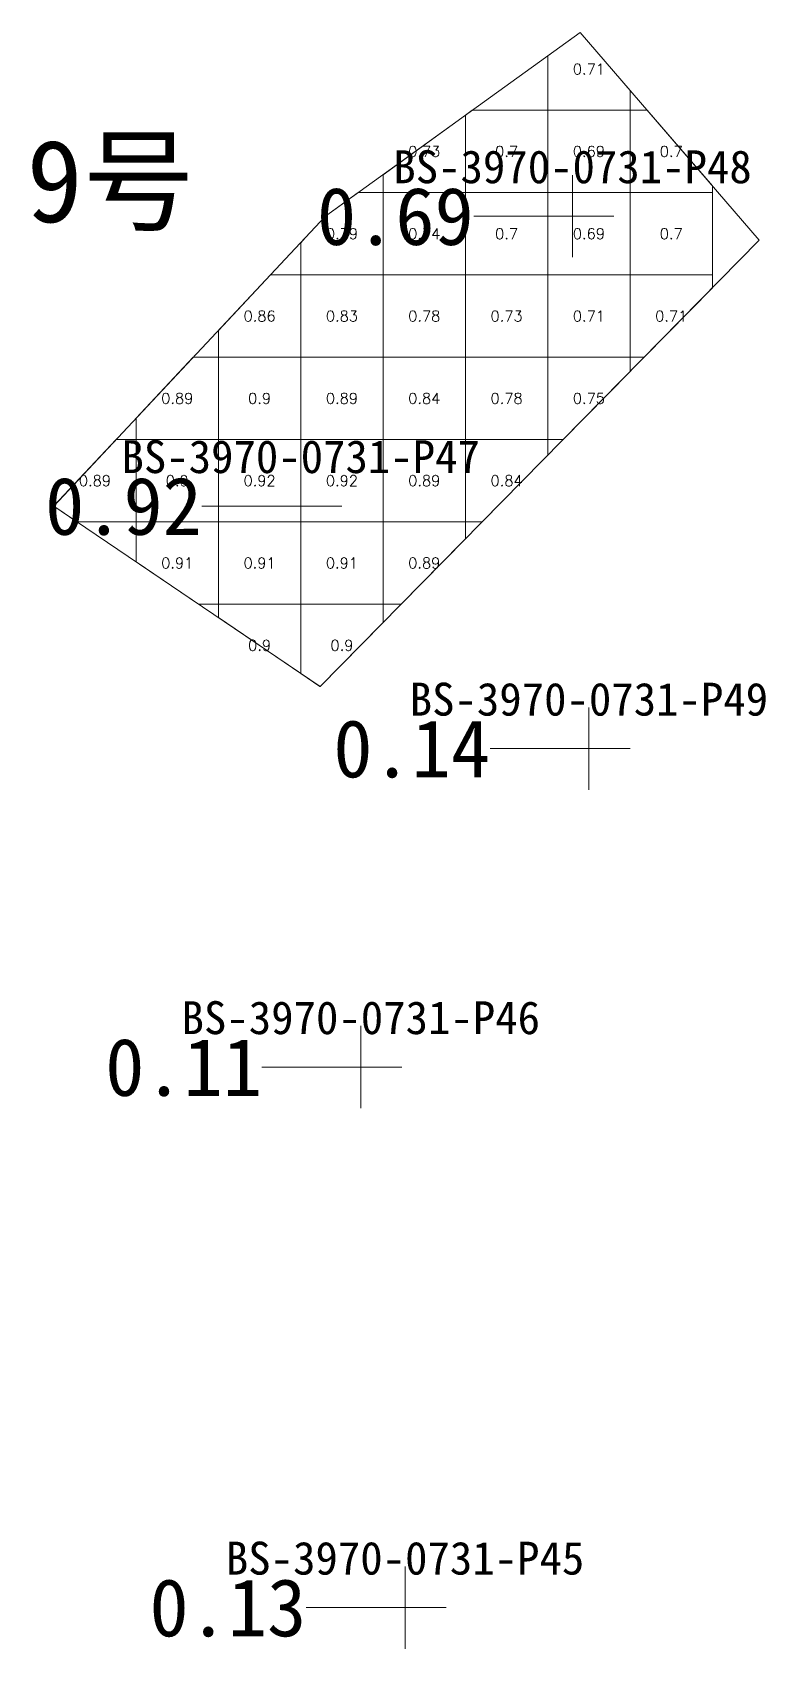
# Model space of a CAD drawing. Header units: inches. Extents: x 470033 to 470145, y 4349683 to 4349762.
# Drawn here: x 470050.84 to 470059.75, y 4349742.65 to 4349762.29 of the extents above; entities that cross this region are included whole.
import ezdxf
from ezdxf.enums import TextEntityAlignment as Align

# ---------------------------------------------------------------- set-up
doc = ezdxf.new("R2010")
doc.units = ezdxf.units.IN
doc.header["$MEASUREMENT"] = 0
for name, color, linetype, lineweight in [('0.500-1.000', 7, 'Continuous', 0), ('孔口文字', 7, 'Continuous', 0), ('点', 7, 'Continuous', 0), ('爆区方格网', 7, 'Continuous', 0), ('线条', 7, 'Continuous', 0), ('钻孔', 7, 'Continuous', 0)]:
    doc.layers.add(name, color=color, linetype=linetype, lineweight=lineweight)
doc.styles.add('3dmine_textStyle_1', font='txt.shx', dxfattribs={"height": 1, "bigfont": 'gbcbig.shx'})
doc.styles.add('3dmine_textStyle_3', font='宋体.ttf', dxfattribs={"height": 1})
doc.styles.add('3dmine_textStyle_4', font='simsunb.ttf', dxfattribs={"height": 1})

msp = doc.modelspace()

# ---------------------------------------------------------------- hatches: boundary and pattern name
at = {"layer": '钻孔', "linetype": 'Continuous', "lineweight": 0, "true_color": 0x00ffff, "extrusion": (0, 1, 0)}
for points in [[(-470058.401, 3959.764), (-470057.401, 3959.764), (-470057.401, 3970.764), (-470058.401, 3970.764)], [(-470055.099, 3959.834), (-470054.099, 3959.834), (-470054.099, 3970.834), (-470055.099, 3970.834)]]:
    msp.add_hatch(color=4, dxfattribs=at).paths.add_polyline_path(points, flags=0)
at = {"layer": '钻孔', "linetype": 'Continuous', "lineweight": 0, "true_color": 0x808080, "extrusion": (0, 1, 0)}
for points in [[(-470058.6, 3959.717), (-470057.6, 3959.717), (-470057.6, 3970.717), (-470058.6, 3970.717)], [(-470055.829, 3959.735), (-470054.829, 3959.735), (-470054.829, 3970.735), (-470055.829, 3970.735)], [(-470056.367, 3959.65), (-470055.367, 3959.65), (-470055.367, 3970.65), (-470056.367, 3970.65)]]:
    msp.add_hatch(color=8, dxfattribs=at).paths.add_polyline_path(points, flags=0)

# ---------------------------------------------------------------- linework, layer by layer
at = {"layer": '0.500-1.000', "color": 4, "linetype": 'Continuous', "lineweight": 0, "true_color": 0x00ffff}
msp.add_lwpolyline([(470059.667, 4349759.761), (470057.037, 4349757.086), (470054.335, 4349754.339), (470051.099, 4349756.532), (470054.154, 4349759.789), (470054.401, 4349760.053), (470057.493, 4349762.286), (470059.667, 4349759.761)], dxfattribs=at)
at = {"layer": '点', "color": 138, "linetype": 'Continuous', "lineweight": 0, "true_color": 0x004c4c}
for points, elevation in [([(470057.401, 4349759.553), (470057.401, 4349760.553)], 3970.764), ([(470057.901, 4349760.053), (470056.901, 4349760.053)], 3970.764), ([(470054.099, 4349756.032), (470054.099, 4349757.032)], 3970.834), ([(470054.599, 4349756.532), (470053.599, 4349756.532)], 3970.834), ([(470057.6, 4349753.086), (470057.6, 4349754.086)], 3970.717), ([(470058.1, 4349753.586), (470057.1, 4349753.586)], 3970.717), ([(470054.829, 4349749.217), (470054.829, 4349750.217)], 3970.735), ([(470055.329, 4349749.717), (470054.329, 4349749.717)], 3970.735), ([(470055.367, 4349742.652), (470055.367, 4349743.652)], 3970.65), ([(470055.867, 4349743.152), (470054.867, 4349743.152)], 3970.65)]:
    msp.add_lwpolyline(points, dxfattribs=dict(at, elevation=elevation))
at = {"layer": '爆区方格网', "color": 4, "linetype": 'Continuous', "lineweight": 0, "true_color": 0x00ffff, "elevation": 3970.764}
for points in [[(470058.1, 4349761.581), (470058.1, 4349761.34), (470057.1, 4349761.34), (470057.1, 4349762.002), (470057.493, 4349762.286), (470058.1, 4349761.581)], [(470057.1, 4349760.34), (470056.1, 4349760.34), (470056.1, 4349761.28), (470056.183, 4349761.34), (470057.1, 4349761.34), (470057.1, 4349760.34)], [(470058.1, 4349760.34), (470057.1, 4349760.34), (470057.1, 4349761.34), (470058.1, 4349761.34), (470058.1, 4349760.34)], [(470059.1, 4349760.42), (470059.1, 4349760.34), (470058.1, 4349760.34), (470058.1, 4349761.34), (470058.307, 4349761.34), (470059.1, 4349760.42)], [(470056.1, 4349760.34), (470055.1, 4349760.34), (470055.1, 4349760.557), (470056.1, 4349761.28), (470056.1, 4349760.34)], [(470055.1, 4349759.34), (470054.1, 4349759.34), (470054.1, 4349759.731), (470054.154, 4349759.789), (470054.401, 4349760.053), (470054.799, 4349760.34), (470055.1, 4349760.34), (470055.1, 4349759.34)], [(470056.1, 4349759.34), (470055.1, 4349759.34), (470055.1, 4349760.34), (470056.1, 4349760.34), (470056.1, 4349759.34)], [(470057.1, 4349759.34), (470056.1, 4349759.34), (470056.1, 4349760.34), (470057.1, 4349760.34), (470057.1, 4349759.34)], [(470058.1, 4349759.34), (470057.1, 4349759.34), (470057.1, 4349760.34), (470058.1, 4349760.34), (470058.1, 4349759.34)], [(470059.1, 4349759.34), (470058.1, 4349759.34), (470058.1, 4349760.34), (470059.1, 4349760.34), (470059.1, 4349759.34)], [(470054.1, 4349758.34), (470053.1, 4349758.34), (470053.1, 4349758.665), (470053.733, 4349759.34), (470054.1, 4349759.34), (470054.1, 4349758.34)], [(470055.1, 4349758.34), (470054.1, 4349758.34), (470054.1, 4349759.34), (470055.1, 4349759.34), (470055.1, 4349758.34)], [(470056.1, 4349758.34), (470055.1, 4349758.34), (470055.1, 4349759.34), (470056.1, 4349759.34), (470056.1, 4349758.34)], [(470057.1, 4349758.34), (470056.1, 4349758.34), (470056.1, 4349759.34), (470057.1, 4349759.34), (470057.1, 4349758.34)], [(470058.1, 4349758.34), (470057.1, 4349758.34), (470057.1, 4349759.34), (470058.1, 4349759.34), (470058.1, 4349758.34)], [(470059.1, 4349759.184), (470058.27, 4349758.34), (470058.1, 4349758.34), (470058.1, 4349759.34), (470059.1, 4349759.34), (470059.1, 4349759.184)], [(470053.1, 4349757.34), (470052.1, 4349757.34), (470052.1, 4349757.599), (470052.794, 4349758.34), (470053.1, 4349758.34), (470053.1, 4349757.34)], [(470054.1, 4349757.34), (470053.1, 4349757.34), (470053.1, 4349758.34), (470054.1, 4349758.34), (470054.1, 4349757.34)], [(470055.1, 4349757.34), (470054.1, 4349757.34), (470054.1, 4349758.34), (470055.1, 4349758.34), (470055.1, 4349757.34)], [(470056.1, 4349757.34), (470055.1, 4349757.34), (470055.1, 4349758.34), (470056.1, 4349758.34), (470056.1, 4349757.34)], [(470057.1, 4349757.34), (470056.1, 4349757.34), (470056.1, 4349758.34), (470057.1, 4349758.34), (470057.1, 4349757.34)], [(470058.1, 4349758.167), (470057.286, 4349757.34), (470057.1, 4349757.34), (470057.1, 4349758.34), (470058.1, 4349758.34), (470058.1, 4349758.167)], [(470052.1, 4349756.34), (470051.382, 4349756.34), (470051.1, 4349756.532), (470051.1, 4349756.533), (470051.856, 4349757.34), (470052.1, 4349757.34), (470052.1, 4349756.34)], [(470053.1, 4349756.34), (470052.1, 4349756.34), (470052.1, 4349757.34), (470053.1, 4349757.34), (470053.1, 4349756.34)], [(470054.1, 4349756.34), (470053.1, 4349756.34), (470053.1, 4349757.34), (470054.1, 4349757.34), (470054.1, 4349756.34)], [(470055.1, 4349756.34), (470054.1, 4349756.34), (470054.1, 4349757.34), (470055.1, 4349757.34), (470055.1, 4349756.34)], [(470056.1, 4349756.34), (470055.1, 4349756.34), (470055.1, 4349757.34), (470056.1, 4349757.34), (470056.1, 4349756.34)], [(470057.1, 4349757.15), (470057.037, 4349757.086), (470056.303, 4349756.34), (470056.1, 4349756.34), (470056.1, 4349757.34), (470057.1, 4349757.34), (470057.1, 4349757.15)], [(470053.1, 4349755.34), (470052.858, 4349755.34), (470052.1, 4349755.854), (470052.1, 4349756.34), (470053.1, 4349756.34), (470053.1, 4349755.34)], [(470054.1, 4349755.34), (470053.1, 4349755.34), (470053.1, 4349756.34), (470054.1, 4349756.34), (470054.1, 4349755.34)], [(470055.1, 4349755.34), (470054.1, 4349755.34), (470054.1, 4349756.34), (470055.1, 4349756.34), (470055.1, 4349755.34)], [(470056.1, 4349756.133), (470055.319, 4349755.34), (470055.1, 4349755.34), (470055.1, 4349756.34), (470056.1, 4349756.34), (470056.1, 4349756.133)], [(470054.1, 4349754.498), (470053.1, 4349755.176), (470053.1, 4349755.34), (470054.1, 4349755.34), (470054.1, 4349754.498)], [(470055.1, 4349755.116), (470054.336, 4349754.34), (470054.333, 4349754.34), (470054.1, 4349754.498), (470054.1, 4349755.34), (470055.1, 4349755.34), (470055.1, 4349755.116)]]:
    msp.add_lwpolyline(points, dxfattribs=at)
at = {"layer": '线条', "color": 138, "linetype": 'Continuous', "lineweight": 0, "true_color": 0x004c4c}
for points, elevation in [([(470057.401, 4349760.053), (470057.401, 4349760.053), (470057.401, 4349760.053)], 3970.764), ([(470054.099, 4349756.532), (470054.099, 4349756.532), (470054.099, 4349756.532)], 3970.834), ([(470057.6, 4349753.586), (470057.6, 4349753.586), (470057.6, 4349753.586)], 3970.717), ([(470054.829, 4349749.717), (470054.829, 4349749.717), (470054.829, 4349749.717)], 3970.735), ([(470055.367, 4349743.152), (470055.367, 4349743.152), (470055.367, 4349743.152)], 3970.65)]:
    msp.add_lwpolyline(points, dxfattribs=dict(at, elevation=elevation))
at = {"layer": '钻孔', "color": 4, "linetype": 'Continuous', "lineweight": 0, "true_color": 0x00ffff}
for points, elevation in [([(470057.401, 4349760.053), (470056.201, 4349760.053)], 3970.764), ([(470057.401, 4349760.053), (470056.201, 4349760.053)], 3959.764), ([(470054.099, 4349756.532), (470052.899, 4349756.532)], 3970.834), ([(470054.099, 4349756.532), (470052.899, 4349756.532)], 3959.834)]:
    msp.add_lwpolyline(points, dxfattribs=dict(at, elevation=elevation))
at = {"layer": '钻孔', "color": 8, "linetype": 'Continuous', "lineweight": 0, "true_color": 0x808080}
for points, elevation in [([(470057.6, 4349753.586), (470056.4, 4349753.586)], 3970.717), ([(470057.6, 4349753.586), (470056.4, 4349753.586)], 3959.717), ([(470054.829, 4349749.717), (470053.629, 4349749.717)], 3970.735), ([(470054.829, 4349749.717), (470053.629, 4349749.717)], 3959.735), ([(470055.367, 4349743.152), (470054.167, 4349743.152)], 3970.65), ([(470055.367, 4349743.152), (470054.167, 4349743.152)], 3959.65)]:
    msp.add_lwpolyline(points, dxfattribs=dict(at, elevation=elevation))

# ---------------------------------------------------------------- texts
at = {"color": 4, "linetype": 'Continuous', "lineweight": 0, "true_color": 0x00ffff, "style": '3dmine_textStyle_1'}
for s, p in [('0.71', (470057.6, 4349761.84, 3970.764)), ('0.73', (470055.6, 4349760.84, 3970.764)), ('0.7', (470056.6, 4349760.84, 3970.764)), ('0.69', (470057.6, 4349760.84, 3970.764)), ('0.7', (470058.6, 4349760.84, 3970.764)), ('0.79', (470054.6, 4349759.84, 3970.764)), ('0.74', (470055.6, 4349759.84, 3970.764)), ('0.7', (470056.6, 4349759.84, 3970.764)), ('0.69', (470057.6, 4349759.84, 3970.764)), ('0.7', (470058.6, 4349759.84, 3970.764)), ('0.86', (470053.6, 4349758.84, 3970.764)), ('0.83', (470054.6, 4349758.84, 3970.764)), ('0.78', (470055.6, 4349758.84, 3970.764)), ('0.73', (470056.6, 4349758.84, 3970.764)), ('0.71', (470057.6, 4349758.84, 3970.764)), ('0.71', (470058.6, 4349758.84, 3970.764)), ('0.89', (470052.6, 4349757.84, 3970.764)), ('0.9', (470053.6, 4349757.84, 3970.764)), ('0.89', (470054.6, 4349757.84, 3970.764)), ('0.84', (470055.6, 4349757.84, 3970.764)), ('0.78', (470056.6, 4349757.84, 3970.764)), ('0.75', (470057.6, 4349757.84, 3970.764)), ('0.89', (470051.6, 4349756.84, 3970.764)), ('0.9', (470052.6, 4349756.84, 3970.764)), ('0.92', (470053.6, 4349756.84, 3970.764)), ('0.92', (470054.6, 4349756.84, 3970.764)), ('0.89', (470055.6, 4349756.84, 3970.764)), ('0.84', (470056.6, 4349756.84, 3970.764)), ('0.91', (470052.6, 4349755.84, 3970.764)), ('0.91', (470053.6, 4349755.84, 3970.764)), ('0.91', (470054.6, 4349755.84, 3970.764)), ('0.89', (470055.6, 4349755.84, 3970.764)), ('0.9', (470053.6, 4349754.84, 3970.764)), ('0.9', (470054.6, 4349754.84, 3970.764))]:
    msp.add_text(s, height=0.13, dxfattribs=at).set_placement(p, align=Align.MIDDLE_CENTER)
at = {"color": 7, "linetype": 'Continuous', "lineweight": 0, "style": '3dmine_textStyle_3'}
msp.add_text('9号', height=1, dxfattribs=at).set_placement((470050.77, 4349759.98, 3965.168))
at = {"layer": '孔口文字', "color": 138, "linetype": 'Continuous', "lineweight": 0, "true_color": 0x004c4c, "style": '3dmine_textStyle_4'}
for s, p in [('BS-3970-0731-P48', (470057.401, 4349760.453, 3970.764)), ('BS-3970-0731-P47', (470054.099, 4349756.932, 3970.834)), ('BS-3970-0731-P49', (470057.6, 4349753.986, 3970.717)), ('BS-3970-0731-P46', (470054.829, 4349750.117, 3970.735)), ('BS-3970-0731-P45', (470055.367, 4349743.552, 3970.65))]:
    msp.add_text(s, height=0.4, dxfattribs=at).set_placement(p, align=Align.CENTER)
at = {"layer": '钻孔', "color": 4, "linetype": 'Continuous', "lineweight": 0, "true_color": 0x00ffff, "style": '3dmine_textStyle_4'}
for s, p in [('0.69', (470056.201, 4349760.053, 3970.764)), ('0.92', (470052.899, 4349756.532, 3970.834))]:
    msp.add_text(s, height=0.7, dxfattribs=at).set_placement(p, align=Align.MIDDLE_RIGHT)
at = {"layer": '钻孔', "color": 8, "linetype": 'Continuous', "lineweight": 0, "true_color": 0x808080, "style": '3dmine_textStyle_4'}
for s, p in [('0.14', (470056.4, 4349753.586, 3970.717)), ('0.11', (470053.629, 4349749.717, 3970.735)), ('0.13', (470054.167, 4349743.152, 3970.65))]:
    msp.add_text(s, height=0.7, dxfattribs=at).set_placement(p, align=Align.MIDDLE_RIGHT)

doc.saveas('drawing.dxf')
